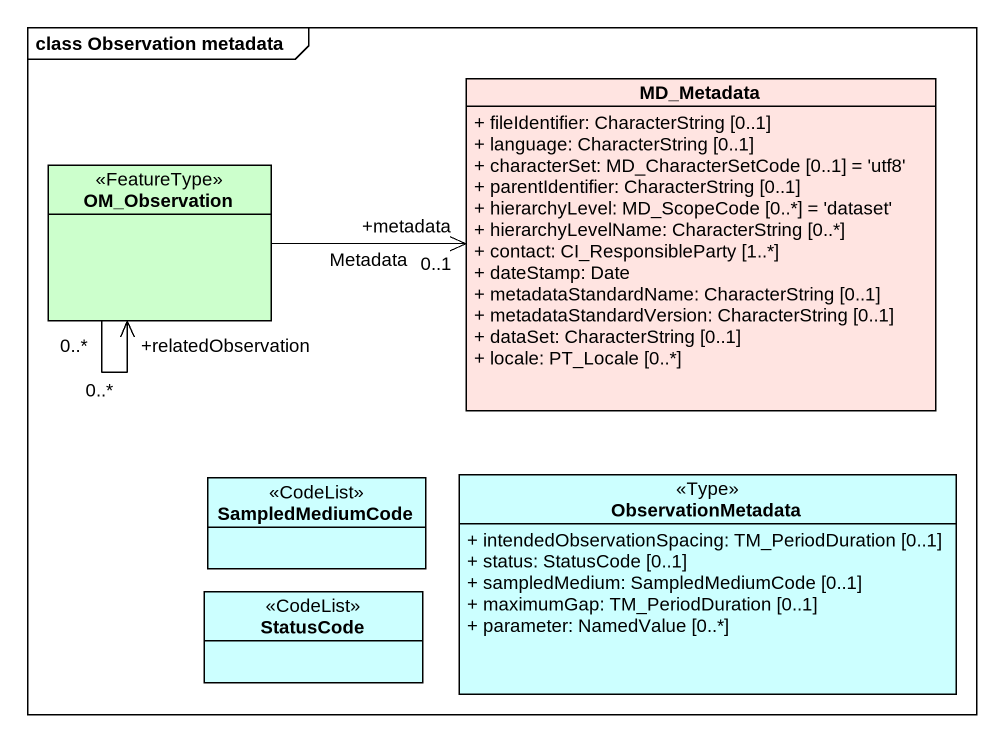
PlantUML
@startuml
mainframe class Observation metadata
hide circle
hide empty members
skinparam classAttributeIconSize 0
class MD_Metadata #FFE4E1 {
  + fileIdentifier: CharacterString [0..1]
  + language: CharacterString [0..1]
  + characterSet: MD_CharacterSetCode [0..1] = 'utf8'
  + parentIdentifier: CharacterString [0..1]
  + hierarchyLevel: MD_ScopeCode [0..*] = 'dataset'
  + hierarchyLevelName: CharacterString [0..*]
  + contact: CI_ResponsibleParty [1..*]
  + dateStamp: Date
  + metadataStandardName: CharacterString [0..1]
  + metadataStandardVersion: CharacterString [0..1]
  + dataSet: CharacterString [0..1]
  + locale: PT_Locale [0..*]
}
class OM_Observation <<FeatureType>> #CCFFCC
class SampledMediumCode <<CodeList>> #CCFFFF
class ObservationMetadata <<Type>> #CCFFFF {
  + intendedObservationSpacing: TM_PeriodDuration [0..1]
  + status: StatusCode [0..1]
  + sampledMedium: SampledMediumCode [0..1]
  + maximumGap: TM_PeriodDuration [0..1]
  + parameter: NamedValue [0..*]
}
class StatusCode <<CodeList>> #CCFFFF
OM_Observation -right-> "+metadata\n0..1" MD_Metadata : Metadata
OM_Observation "0..*" --> "+relatedObservation\n0..*" OM_Observation
@enduml
